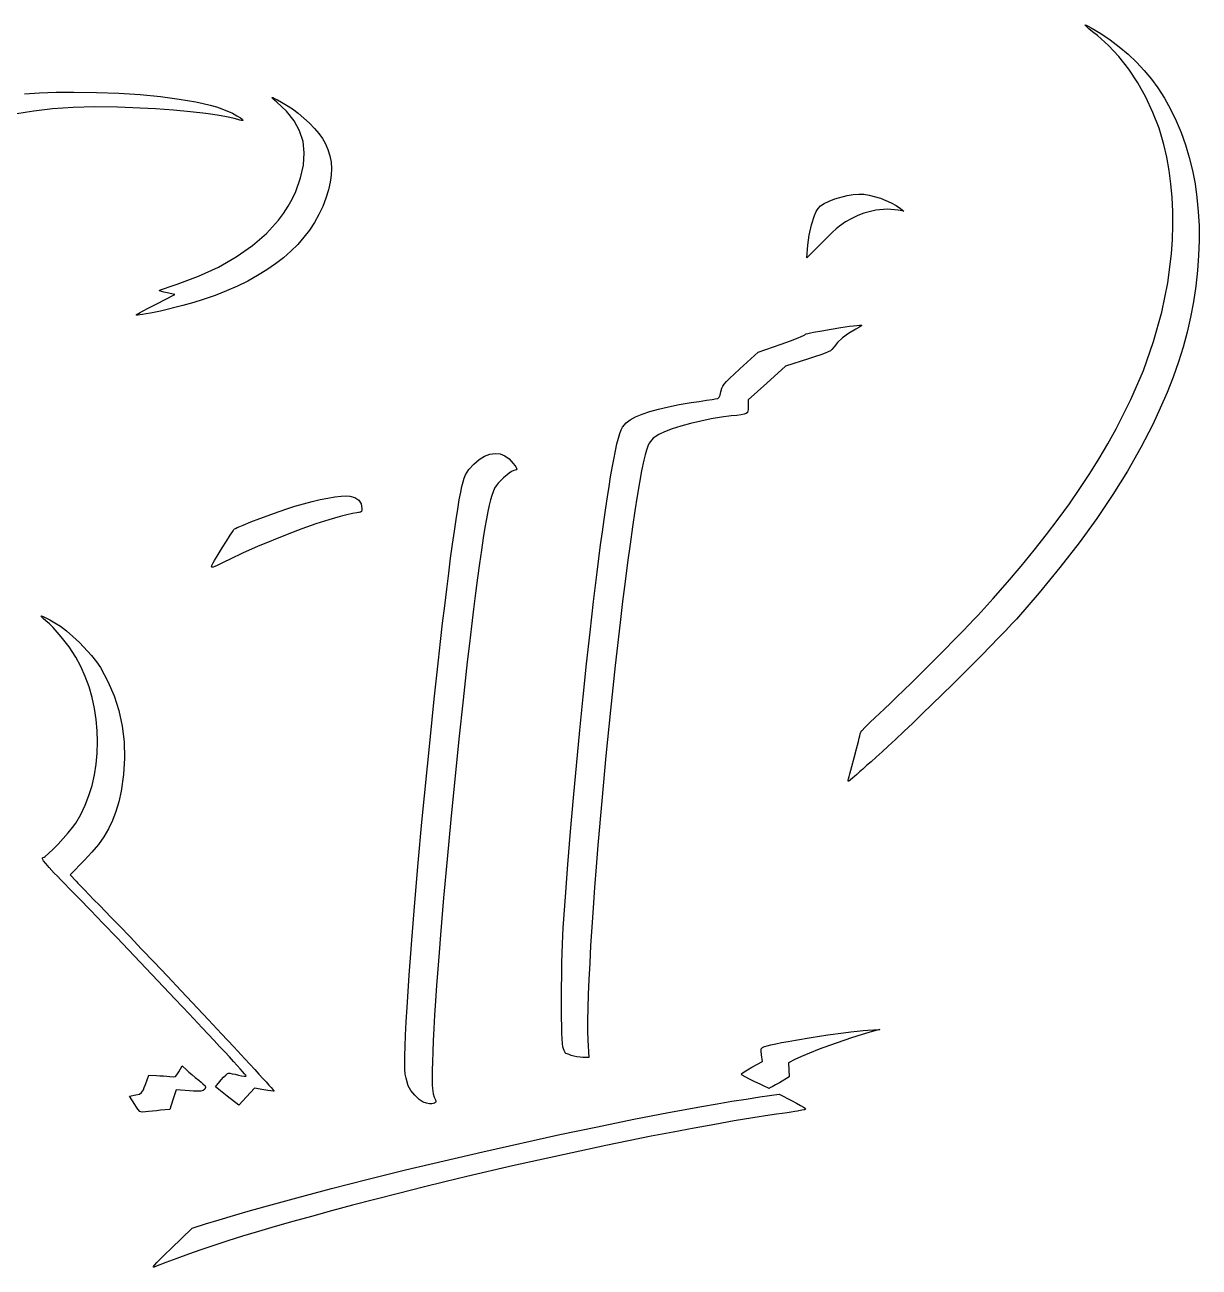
# Model space of a CAD drawing. Header units: millimetres. Extents: x 5 to 200, y 0 to 100.
# Drawn here: x 116.7 to 200, y 11.5 to 99.7 of the extents above; entities that cross this region are included whole.
import ezdxf

# ---------------------------------------------------------------- set-up
doc = ezdxf.new("R2010")
doc.units = ezdxf.units.MM
doc.layers.add('C01_120203', color=7, linetype='Continuous', true_color=0x120203)

msp = doc.modelspace()

# ---------------------------------------------------------------- linework, layer by layer
at = {"layer": 'C01_120203'}
for points in [[(175.1, 46.038), (175.108, 46.083), (175.133, 46.188), (175.171, 46.345), (175.222, 46.548), (175.354, 47.062), (175.515, 47.678), (175.679, 48.304), (175.822, 48.847), (175.879, 49.069), (175.926, 49.248), (175.959, 49.378), (175.977, 49.45), (176.007, 49.509), (176.075, 49.599), (176.304, 49.856), (176.632, 50.185), (177.023, 50.55), (177.32, 50.823), (177.681, 51.163), (178.097, 51.56), (178.559, 52.005), (179.057, 52.49), (179.582, 53.004), (180.677, 54.087), (181.772, 55.181), (182.792, 56.213), (183.251, 56.683), (183.664, 57.111), (184.022, 57.486), (184.315, 57.8), (185.381, 58.977), (186.399, 60.136), (187.371, 61.279), (188.295, 62.408), (189.174, 63.522), (190.009, 64.624), (190.799, 65.714), (191.545, 66.793), (192.249, 67.862), (192.911, 68.924), (193.532, 69.978), (194.112, 71.025), (195.154, 73.106), (196.043, 75.175), (196.774, 77.236), (197.351, 79.312), (197.772, 81.387), (198.036, 83.446), (198.108, 84.465), (198.141, 85.474), (198.134, 86.472), (198.087, 87.457), (197.999, 88.426), (197.871, 89.379), (197.703, 90.312), (197.493, 91.225), (197.154, 92.365), (196.727, 93.483), (196.22, 94.566), (195.642, 95.598), (195.002, 96.566), (194.308, 97.456), (193.569, 98.253), (192.793, 98.944), (192.444, 99.225), (192.184, 99.439), (192.011, 99.589), (191.922, 99.679), (191.913, 99.712), (191.984, 99.691), (192.13, 99.62), (192.35, 99.502), (193.015, 99.108), (193.678, 98.657), (194.328, 98.158), (194.957, 97.62), (195.555, 97.051), (196.111, 96.461), (196.617, 95.858), (197.063, 95.25), (197.542, 94.498), (197.98, 93.715), (198.375, 92.903), (198.727, 92.061), (199.037, 91.192), (199.305, 90.295), (199.529, 89.373), (199.71, 88.425), (199.849, 87.453), (199.943, 86.458), (199.995, 85.441), (200.002, 84.402), (199.966, 83.342), (199.886, 82.263), (199.762, 81.165), (199.593, 80.05), (199.389, 78.964), (199.146, 77.897), (198.861, 76.838), (198.532, 75.778), (198.155, 74.709), (197.728, 73.621), (197.246, 72.504), (196.708, 71.35), (195.865, 69.696), (194.927, 68.036), (193.889, 66.361), (192.747, 64.665), (191.495, 62.941), (190.129, 61.182), (188.643, 59.381), (187.034, 57.531), (186.699, 57.165), (186.275, 56.714), (185.772, 56.191), (185.203, 55.606), (184.579, 54.973), (183.913, 54.301), (182.499, 52.893), (181.056, 51.475), (180.354, 50.791), (179.679, 50.141), (179.044, 49.534), (178.462, 48.983), (177.943, 48.5), (177.499, 48.097), (177.086, 47.727), (176.723, 47.402), (176.407, 47.12), (176.136, 46.878), (175.904, 46.672), (175.71, 46.5), (175.55, 46.36), (175.421, 46.248), (175.241, 46.098), (175.145, 46.028), (175.107, 46.015)], [(124.607, 79.141), (124.644, 79.165), (124.732, 79.215), (124.864, 79.287), (125.035, 79.38), (125.47, 79.611), (125.993, 79.885), (127.329, 80.58), (126.764, 80.697), (126.545, 80.745), (126.366, 80.789), (126.245, 80.824), (126.2, 80.845), (126.226, 80.86), (126.301, 80.891), (126.575, 80.991), (126.98, 81.132), (127.475, 81.299), (129.003, 81.867), (130.407, 82.517), (131.681, 83.244), (132.819, 84.043), (133.815, 84.91), (134.258, 85.368), (134.664, 85.841), (135.031, 86.328), (135.359, 86.83), (135.647, 87.345), (135.895, 87.873), (136.245, 88.841), (136.449, 89.755), (136.505, 90.615), (136.414, 91.426), (136.174, 92.189), (135.786, 92.907), (135.248, 93.583), (134.56, 94.219), (134.368, 94.38), (134.256, 94.488), (134.224, 94.543), (134.272, 94.544), (134.398, 94.492), (134.603, 94.388), (134.886, 94.231), (135.247, 94.021), (135.661, 93.754), (136.076, 93.444), (136.87, 92.738), (137.225, 92.364), (137.537, 91.993), (137.794, 91.634), (137.986, 91.3), (138.18, 90.853), (138.319, 90.413), (138.406, 89.969), (138.438, 89.514), (138.418, 89.039), (138.344, 88.534), (138.217, 87.991), (138.037, 87.4), (137.815, 86.811), (137.548, 86.239), (137.236, 85.684), (136.88, 85.146), (136.48, 84.627), (136.037, 84.126), (135.552, 83.643), (135.024, 83.18), (134.454, 82.736), (133.842, 82.312), (133.19, 81.908), (132.497, 81.524), (131.764, 81.162), (130.992, 80.821), (130.18, 80.501), (129.33, 80.204), (128.662, 79.999), (127.891, 79.787), (126.292, 79.396), (125.589, 79.245), (125.288, 79.187), (125.032, 79.143), (124.828, 79.115), (124.684, 79.104), (124.608, 79.112)], [(172.229, 84.066), (172.323, 84.777), (172.494, 85.517), (172.716, 86.184), (172.836, 86.459), (172.959, 86.678), (173.129, 86.855), (173.397, 87.033), (173.742, 87.205), (174.141, 87.363), (175.017, 87.605), (175.449, 87.675), (175.85, 87.7), (176.212, 87.68), (176.598, 87.621), (177.396, 87.404), (178.16, 87.08), (178.501, 86.886), (178.8, 86.678), (179.05, 86.482), (178.65, 86.56), (177.859, 86.638), (177.053, 86.567), (176.22, 86.345), (175.79, 86.176), (175.35, 85.969), (174.899, 85.716), (174.475, 85.412), (174.246, 85.219), (173.991, 84.987), (173.699, 84.708), (173.36, 84.372), (172.169, 83.181)], [(155.45, 26.553), (155.294, 26.609), (155.164, 26.655), (155.074, 26.687), (155.037, 26.698), (155.021, 26.725), (154.988, 26.795), (154.941, 26.899), (154.887, 27.025), (154.855, 27.161), (154.828, 27.402), (154.805, 27.737), (154.786, 28.155), (154.771, 28.645), (154.76, 29.196), (154.751, 30.434), (154.784, 33.152), (154.826, 34.454), (154.853, 35.052), (154.885, 35.6), (155.036, 37.81), (155.206, 40.1), (155.395, 42.449), (155.6, 44.835), (156.047, 49.639), (156.285, 52.014), (156.529, 54.344), (156.779, 56.608), (157.03, 58.784), (157.281, 60.853), (157.531, 62.793), (157.654, 63.708), (157.775, 64.584), (157.895, 65.416), (158.013, 66.204), (158.129, 66.944), (158.242, 67.633), (158.353, 68.269), (158.46, 68.85), (158.582, 69.468), (158.69, 69.971), (158.79, 70.376), (158.888, 70.698), (158.988, 70.951), (159.095, 71.152), (159.355, 71.458), (159.637, 71.669), (160.009, 71.873), (160.469, 72.069), (161.014, 72.256), (161.639, 72.433), (162.341, 72.6), (163.117, 72.754), (163.963, 72.896), (164.527, 72.982), (165.036, 73.06), (165.436, 73.121), (165.577, 73.143), (165.669, 73.157), (165.844, 73.197), (165.949, 73.27), (166.011, 73.411), (166.056, 73.654), (166.125, 73.929), (166.196, 74.062), (166.307, 74.212), (166.472, 74.395), (166.703, 74.625), (167.012, 74.918), (167.413, 75.289), (168.703, 76.478), (170.355, 77.053), (171.001, 77.286), (171.542, 77.494), (171.755, 77.581), (171.92, 77.654), (172.03, 77.71), (172.078, 77.745), (172.127, 77.769), (172.244, 77.802), (172.421, 77.843), (172.648, 77.891), (173.218, 77.998), (173.882, 78.112), (174.568, 78.222), (175.203, 78.314), (175.479, 78.35), (175.716, 78.378), (175.905, 78.395), (176.035, 78.401), (176.062, 78.377), (175.998, 78.312), (175.856, 78.216), (175.649, 78.099), (175.128, 77.797), (174.692, 77.486), (174.349, 77.171), (174.105, 76.858), (173.949, 76.661), (173.836, 76.578), (173.679, 76.494), (173.461, 76.402), (173.165, 76.295), (172.775, 76.164), (172.274, 76.001), (170.65, 75.48), (169.325, 74.282), (168, 73.084), (168, 72.6), (167.999, 72.419), (167.986, 72.284), (167.945, 72.184), (167.862, 72.113), (167.721, 72.062), (167.507, 72.023), (167.205, 71.987), (166.8, 71.946), (166.109, 71.859), (165.381, 71.737), (163.914, 71.413), (163.226, 71.223), (162.604, 71.024), (162.071, 70.823), (161.654, 70.624), (161.262, 70.358), (160.987, 70.019), (160.877, 69.796), (160.78, 69.526), (160.687, 69.196), (160.594, 68.797), (160.443, 68.06), (160.286, 67.211), (160.125, 66.258), (159.959, 65.207), (159.79, 64.067), (159.618, 62.845), (159.444, 61.549), (159.269, 60.187), (159.094, 58.766), (158.919, 57.294), (158.572, 54.229), (158.235, 51.052), (157.914, 47.826), (157.615, 44.612), (157.344, 41.472), (157.221, 39.948), (157.107, 38.467), (157.002, 37.034), (156.909, 35.658), (156.826, 34.347), (156.756, 33.108), (156.699, 31.949), (156.655, 30.878), (156.626, 29.903), (156.612, 29.03), (156.613, 28.268), (156.631, 27.625), (156.688, 26.4), (156.269, 26.404), (156.075, 26.417), (155.856, 26.45), (155.638, 26.497)], [(144.948, 23.239), (144.656, 23.429), (144.341, 23.726), (144.065, 24.065), (143.888, 24.382), (143.724, 24.925), (143.675, 25.228), (143.644, 25.582), (143.632, 26.012), (143.637, 26.54), (143.657, 27.19), (143.692, 27.984), (143.742, 28.945), (143.802, 29.979), (143.872, 31.082), (143.952, 32.246), (144.04, 33.467), (144.137, 34.739), (144.352, 37.41), (144.594, 40.214), (144.856, 43.105), (145.426, 48.958), (145.724, 51.829), (146.024, 54.6), (146.174, 55.934), (146.322, 57.225), (146.469, 58.469), (146.613, 59.658), (146.754, 60.788), (146.892, 61.852), (147.025, 62.846), (147.154, 63.762), (147.278, 64.595), (147.395, 65.339), (147.506, 65.989), (147.61, 66.539), (147.694, 66.937), (147.774, 67.264), (147.857, 67.534), (147.948, 67.762), (148.183, 68.144), (148.53, 68.52), (148.916, 68.85), (149.299, 69.088), (149.676, 69.234), (150.043, 69.287), (150.396, 69.248), (150.732, 69.116), (151.048, 68.891), (151.338, 68.574), (151.443, 68.435), (151.519, 68.328), (151.582, 68.189), (151.53, 68.115), (151.367, 68.063), (151.219, 68.002), (151.041, 67.891), (150.64, 67.564), (150.264, 67.174), (150.116, 66.984), (150.012, 66.813), (149.808, 66.308), (149.713, 65.99), (149.619, 65.614), (149.524, 65.168), (149.425, 64.641), (149.319, 64.022), (149.205, 63.3), (149.074, 62.429), (148.939, 61.481), (148.801, 60.461), (148.659, 59.376), (148.514, 58.231), (148.367, 57.031), (148.219, 55.783), (148.069, 54.492), (147.769, 51.803), (147.471, 49.012), (146.9, 43.304), (146.635, 40.478), (146.39, 37.732), (146.169, 35.113), (146.07, 33.864), (145.977, 32.664), (145.893, 31.518), (145.818, 30.433), (145.752, 29.413), (145.697, 28.465), (145.651, 27.593), (145.616, 26.805), (145.594, 26.105), (145.583, 25.5), (145.581, 25.082), (145.584, 24.731), (145.591, 24.438), (145.605, 24.196), (145.651, 23.833), (145.727, 23.583), (145.805, 23.386), (145.832, 23.267), (145.808, 23.2), (145.734, 23.158), (145.562, 23.113), (145.381, 23.111), (145.18, 23.153)], [(129.9, 61.247), (129.917, 61.29), (129.967, 61.384), (130.044, 61.52), (130.144, 61.691), (130.396, 62.113), (130.687, 62.59), (130.984, 63.068), (131.25, 63.487), (131.361, 63.657), (131.45, 63.792), (131.515, 63.883), (131.55, 63.925), (131.623, 63.967), (131.752, 64.028), (131.933, 64.107), (132.157, 64.2), (132.711, 64.42), (133.361, 64.669), (134.732, 65.17), (135.346, 65.382), (135.842, 65.542), (137.055, 65.873), (137.636, 66.007), (138.182, 66.117), (138.679, 66.199), (139.113, 66.251), (139.47, 66.272), (139.738, 66.257), (140.095, 66.151), (140.367, 65.962), (140.54, 65.703), (140.6, 65.387), (140.59, 65.25), (140.558, 65.162), (140.499, 65.114), (140.407, 65.1), (140.344, 65.094), (140.241, 65.077), (139.932, 65.013), (139.525, 64.918), (139.063, 64.803), (138.241, 64.572), (137.322, 64.277), (136.332, 63.931), (135.297, 63.542), (133.191, 62.676), (132.171, 62.219), (131.208, 61.758), (130.846, 61.581), (130.555, 61.441), (130.326, 61.336), (130.155, 61.264), (130.033, 61.221), (129.955, 61.206)], [(131.028, 23.668), (130.206, 24.329), (130.612, 24.814), (130.779, 25.003), (130.933, 25.156), (131.057, 25.26), (131.134, 25.296), (131.225, 25.284), (131.387, 25.253), (131.596, 25.208), (131.831, 25.154), (132.054, 25.107), (132.232, 25.082), (132.347, 25.079), (132.381, 25.102), (132.347, 25.151), (132.263, 25.252), (132.132, 25.402), (131.956, 25.599), (131.738, 25.84), (131.481, 26.121), (131.187, 26.44), (130.86, 26.795), (130.5, 27.182), (130.113, 27.598), (129.263, 28.507), (128.331, 29.5), (127.339, 30.553), (123.201, 34.912), (122.231, 35.925), (121.331, 36.86), (120.522, 37.696), (120.158, 38.069), (119.825, 38.409), (119.515, 38.726), (119.236, 39.012), (118.987, 39.269), (118.767, 39.499), (118.41, 39.881), (118.156, 40.169), (117.996, 40.374), (117.919, 40.507), (117.918, 40.579), (117.982, 40.6), (118.036, 40.62), (118.121, 40.676), (118.364, 40.883), (118.68, 41.187), (119.039, 41.556), (119.761, 42.361), (120.063, 42.73), (120.284, 43.035), (120.647, 43.65), (120.961, 44.306), (121.228, 44.998), (121.445, 45.72), (121.615, 46.467), (121.736, 47.233), (121.809, 48.014), (121.834, 48.805), (121.81, 49.599), (121.738, 50.392), (121.617, 51.178), (121.449, 51.952), (121.232, 52.709), (120.966, 53.443), (120.652, 54.15), (120.29, 54.824), (119.817, 55.546), (119.262, 56.273), (118.69, 56.922), (118.42, 57.191), (118.171, 57.41), (117.981, 57.569), (117.866, 57.678), (117.827, 57.736), (117.864, 57.745), (117.979, 57.702), (118.173, 57.609), (118.446, 57.465), (118.8, 57.27), (119.195, 57.018), (119.63, 56.688), (120.086, 56.298), (120.545, 55.866), (121.397, 54.949), (121.754, 54.5), (122.039, 54.082), (122.577, 53.105), (123.014, 52.085), (123.351, 51.027), (123.586, 49.934), (123.719, 48.811), (123.75, 47.661), (123.677, 46.49), (123.5, 45.3), (123.336, 44.555), (123.138, 43.871), (122.902, 43.236), (122.619, 42.64), (122.286, 42.071), (121.895, 41.517), (121.441, 40.968), (120.917, 40.412), (119.885, 39.373), (120.317, 38.915), (120.446, 38.78), (120.647, 38.571), (120.91, 38.298), (121.225, 37.973), (121.582, 37.605), (121.97, 37.205), (122.8, 36.351), (123.092, 36.05), (123.414, 35.716), (124.142, 34.957), (124.962, 34.098), (125.853, 33.16), (126.793, 32.166), (127.762, 31.139), (129.7, 29.076), (130.627, 28.085), (131.498, 27.152), (132.292, 26.298), (132.986, 25.547), (133.29, 25.218), (133.561, 24.922), (133.797, 24.663), (133.995, 24.444), (134.152, 24.267), (134.266, 24.136), (134.335, 24.053), (134.355, 24.021), (134.289, 24.019), (134.132, 24.034), (133.909, 24.065), (133.642, 24.109), (132.961, 24.227), (132.406, 23.617), (131.85, 23.007)], [(168.477, 24.684), (168.1, 24.87), (167.79, 25.033), (167.58, 25.155), (167.523, 25.195), (167.502, 25.218), (167.561, 25.277), (167.723, 25.389), (167.964, 25.537), (168.258, 25.704), (169.016, 26.123), (168.951, 26.596), (168.92, 26.863), (168.935, 27.018), (169.011, 27.108), (169.168, 27.181), (169.344, 27.237), (169.611, 27.303), (169.957, 27.379), (170.371, 27.461), (170.842, 27.549), (171.357, 27.64), (172.479, 27.826), (173.645, 28.004), (174.764, 28.16), (175.278, 28.225), (175.746, 28.279), (176.157, 28.32), (176.5, 28.347), (177.35, 28.399), (176.8, 28.246), (176.099, 28.04), (175.341, 27.801), (173.779, 27.262), (173.036, 26.986), (172.358, 26.719), (171.776, 26.474), (171.32, 26.26), (170.86, 26.026), (170.887, 25.528), (170.913, 25.031), (170.214, 24.615), (169.94, 24.455), (169.711, 24.325), (169.55, 24.238), (169.483, 24.209), (169.456, 24.22), (169.393, 24.249), (169.174, 24.352), (168.858, 24.502)], [(124.473, 23.071), (124.112, 23.65), (124.55, 23.741), (124.804, 23.805), (124.963, 23.908), (125.087, 24.115), (125.154, 24.278), (125.234, 24.491), (125.48, 25.15), (126.015, 25.124), (126.256, 25.11), (126.515, 25.09), (126.762, 25.067), (126.966, 25.044), (127.205, 25.022), (127.356, 25.054), (127.473, 25.169), (127.61, 25.396), (127.838, 25.802), (128.144, 25.517), (128.307, 25.371), (128.525, 25.184), (128.77, 24.981), (129.012, 24.784), (129.18, 24.648), (129.309, 24.539), (129.461, 24.379), (129.495, 24.265), (129.44, 24.153), (129.34, 24.057), (129.173, 24.011), (129.042, 24.004), (128.869, 24.007), (128.644, 24.018), (128.359, 24.037), (127.413, 24.103), (127.189, 23.408), (126.965, 22.712), (126.307, 22.653), (126.02, 22.626), (125.723, 22.596), (125.452, 22.567), (125.242, 22.543), (125.002, 22.524), (124.84, 22.573), (124.687, 22.74), (124.592, 22.882)], [(127.05, 12.842), (128.55, 14.294), (129.5, 14.591), (130.461, 14.886), (131.473, 15.188), (132.534, 15.496), (133.64, 15.81), (135.974, 16.451), (138.446, 17.104), (141.028, 17.764), (143.694, 18.423), (149.165, 19.714), (154.635, 20.929), (157.3, 21.491), (159.883, 22.014), (162.354, 22.493), (163.54, 22.714), (164.687, 22.921), (165.793, 23.114), (166.854, 23.291), (167.866, 23.453), (168.826, 23.598), (170.202, 23.799), (171.074, 23.346), (171.42, 23.163), (171.717, 22.999), (171.934, 22.873), (172.038, 22.802), (172.063, 22.732), (171.988, 22.697), (171.814, 22.656), (171.513, 22.602), (171.306, 22.568), (171.055, 22.528), (170.758, 22.483), (170.411, 22.43), (170.009, 22.37), (169.55, 22.301), (168.325, 22.11), (167.015, 21.894), (165.629, 21.653), (164.178, 21.39), (162.67, 21.107), (161.114, 20.806), (157.895, 20.155), (151.289, 18.718), (148.05, 17.962), (146.478, 17.581), (144.95, 17.201), (143.185, 16.752), (141.514, 16.321), (139.931, 15.907), (138.436, 15.508), (137.023, 15.124), (135.689, 14.753), (134.431, 14.394), (133.245, 14.047), (132.128, 13.71), (131.077, 13.382), (130.088, 13.063), (129.157, 12.751), (128.281, 12.445), (127.457, 12.144), (126.681, 11.848), (125.95, 11.554), (125.846, 11.518), (125.797, 11.521), (125.809, 11.572), (125.89, 11.679), (126.047, 11.851), (126.288, 12.096), (126.62, 12.424)]]:
    msp.add_lwpolyline(points, close=True, dxfattribs=at)
msp.add_lwpolyline([(116.646, 94.82), (117.724, 94.888), (118.892, 94.928), (120.15, 94.942), (121.768, 94.92), (123.348, 94.857), (124.867, 94.755), (126.298, 94.616), (127.619, 94.444), (128.803, 94.242), (129.336, 94.13), (129.825, 94.012), (130.268, 93.887), (130.662, 93.756), (131.415, 93.432), (131.729, 93.264), (131.972, 93.113), (132.122, 92.995), (132.155, 92.924), (132.12, 92.912), (132.049, 92.917), (131.937, 92.942), (131.782, 92.988), (131.531, 93.061), (131.224, 93.133), (130.865, 93.204), (130.457, 93.273), (130.005, 93.342), (129.513, 93.408), (128.424, 93.532), (127.222, 93.643), (125.937, 93.738), (123.25, 93.865), (121.644, 93.882), (120.101, 93.84), (118.647, 93.742), (117.308, 93.593), (116.69, 93.499), (116.11, 93.394)], dxfattribs=at)

doc.saveas('drawing.dxf')
